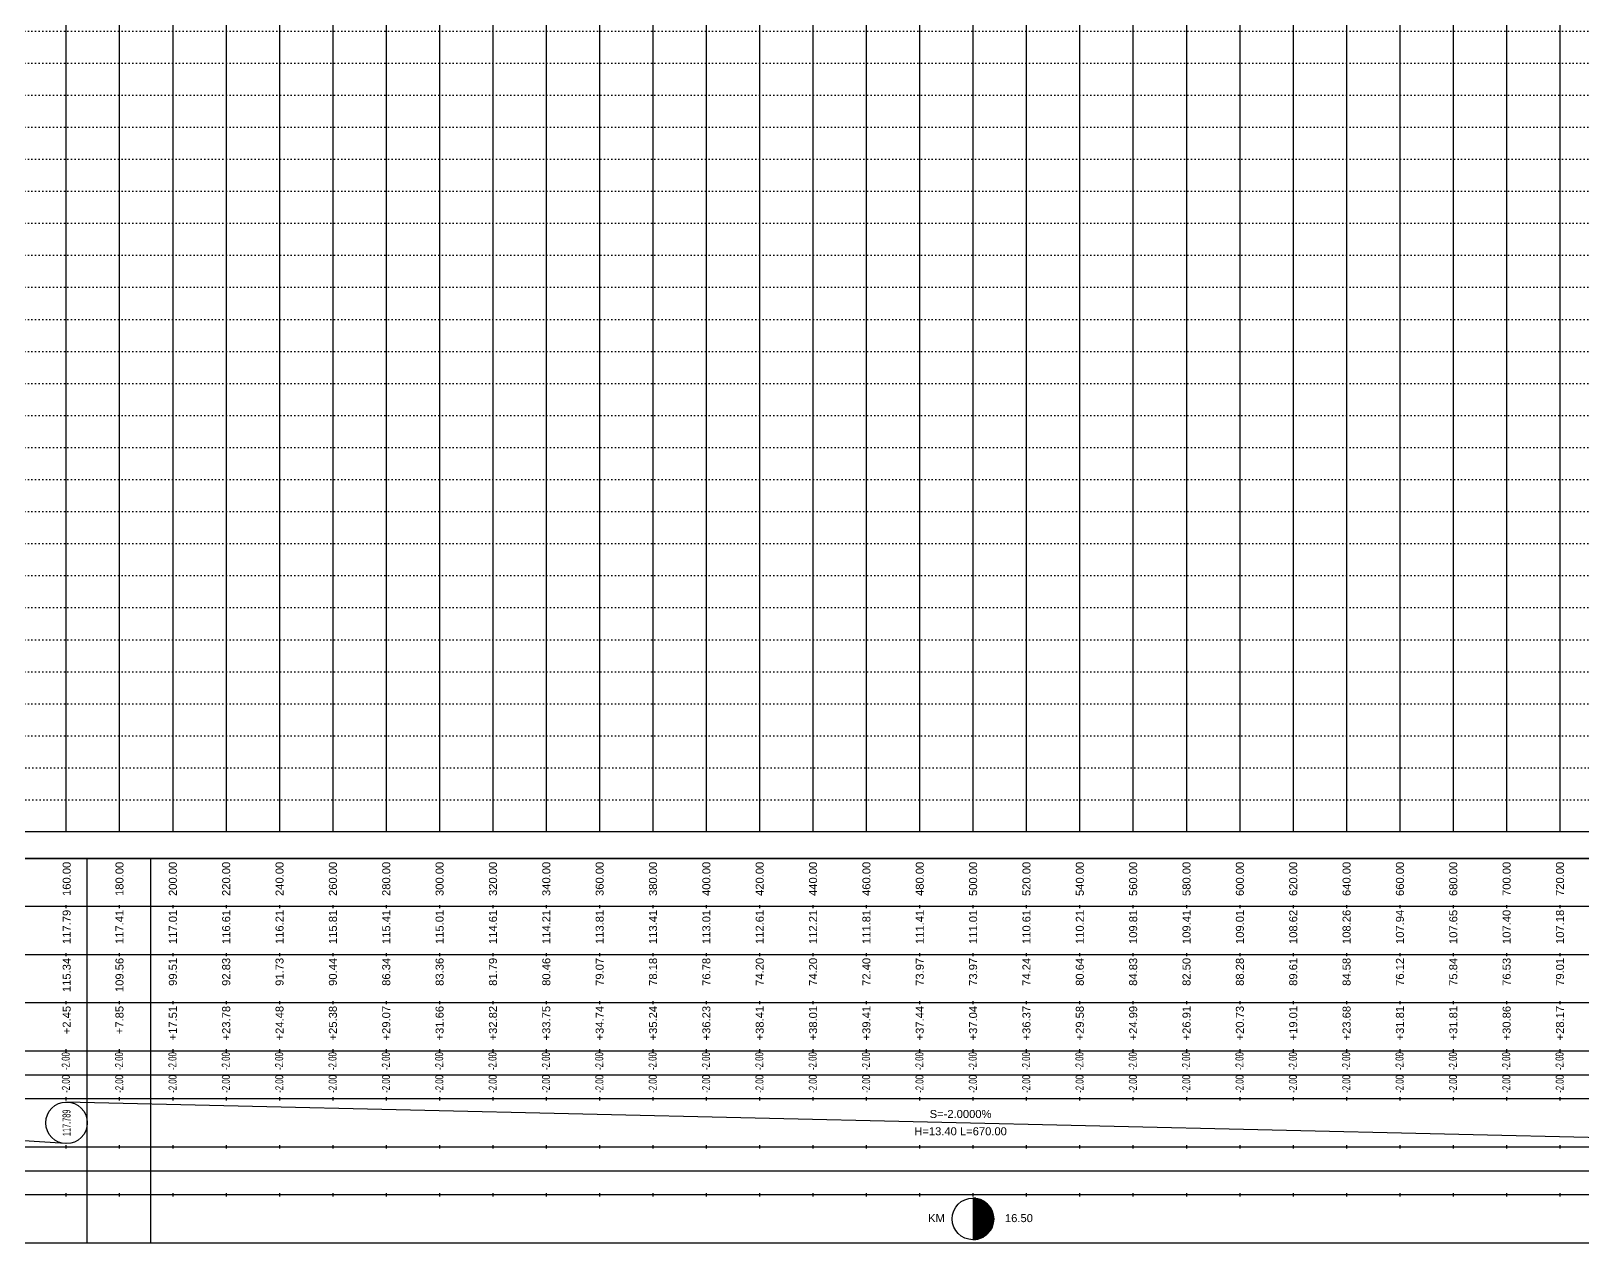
# Model space of a CAD drawing. Header units: millimetres. Extents: x -1499 to 6658, y -12483 to -6008.
# Drawn here: x 5403 to 5985, y -12027 to -11573 of the extents above; entities that cross this region are included whole.
import ezdxf
from ezdxf.enums import TextEntityAlignment as Align

# ---------------------------------------------------------------- set-up
doc = ezdxf.new("R2010")
doc.units = ezdxf.units.MM
doc.linetypes.add('A-DOTLN01H', pattern=[0.125, 0, -0.125])
doc.layers.add('_와꾸', color=7, linetype='Continuous', plot=False)
for name, color, linetype in [('CR-GRID', 56, 'A-DOTLN01H'), ('CZ-TEX2', 3, 'Continuous'), ('기타일반선(가늠)', 1, 'Continuous'), ('수직그리드', 1, 'Continuous'), ('표내용문자', 3, 'Continuous'), ('표보조선', 1, 'Continuous'), ('표주요선', 1, 'Continuous')]:
    doc.layers.add(name, color=color, linetype=linetype)
doc.styles.get("Standard").update_dxf_attribs({"font": 'arial.ttf'})

msp = doc.modelspace()

# ---------------------------------------------------------------- linework, layer by layer
at = {"layer": '_와꾸', "color": 7, "true_color": 0xffffff}
for points in [[(4624.16, -12027.06), (5448.16, -12027.06), (5448.16, -11883.06), (4624.16, -11883.06)], [(5424.16, -12027.06), (6268.16, -12027.06), (6268.16, -11883.06), (5424.16, -11883.06)]]:
    msp.add_lwpolyline(points, close=True, dxfattribs=at)
at = {"layer": 'CR-GRID', "linetype": 'A-DOTLN01H', "ltscale": 10}
for p, q in [((696.16, -11573.06), (6196.16, -11573.06)), ((696.16, -11585.06), (6196.16, -11585.06)), ((696.16, -11597.06), (6196.16, -11597.06)), ((696.16, -11609.06), (6196.16, -11609.06)), ((696.16, -11621.06), (6196.16, -11621.06)), ((696.16, -11633.06), (6196.16, -11633.06)), ((696.16, -11645.06), (6196.16, -11645.06)), ((696.16, -11657.06), (6196.16, -11657.06)), ((696.16, -11669.06), (6196.16, -11669.06)), ((696.16, -11681.06), (6196.16, -11681.06)), ((696.16, -11693.06), (6196.16, -11693.06)), ((696.16, -11705.06), (6196.16, -11705.06)), ((696.16, -11717.06), (6196.16, -11717.06)), ((696.16, -11729.06), (6196.16, -11729.06)), ((696.16, -11741.06), (6196.16, -11741.06)), ((696.16, -11753.06), (6196.16, -11753.06)), ((696.16, -11765.06), (6196.16, -11765.06)), ((696.16, -11777.06), (6196.16, -11777.06)), ((696.16, -11789.06), (6196.16, -11789.06)), ((696.16, -11801.06), (6196.16, -11801.06)), ((696.16, -11813.06), (6196.16, -11813.06)), ((696.16, -11825.06), (6196.16, -11825.06)), ((696.16, -11837.06), (6196.16, -11837.06)), ((236.16, -11849.06), (6196.16, -11849.06)), ((236.16, -11861.06), (6196.16, -11861.06))]:
    msp.add_line(p, q, dxfattribs=at)
at = {"layer": '기타일반선(가늠)'}
msp.add_line((6196.35, -11873.06), (5416.35, -11873.06), dxfattribs=at)
msp.add_line((6196.35, -11873.06), (5416.35, -11873.06), dxfattribs=at)
msp.add_line((6196.35, -11873.06), (5416.35, -11873.06), dxfattribs=at)
at = {"layer": '수직그리드'}
for p, q in [((5416.35, -11174.16), (5416.35, -11873.06)), ((5436.35, -11215.67), (5436.35, -11873.06)), ((5456.35, -11276.02), (5456.35, -11873.06)), ((5476.35, -11316.05), (5476.35, -11873.06)), ((5496.35, -11322.68), (5496.35, -11873.06)), ((5516.35, -11330.45), (5516.35, -11873.06)), ((5876.35, -11335.37), (5876.35, -11873.06)), ((5856.35, -11343.36), (5856.35, -11873.06)), ((5536.35, -11354.99), (5536.35, -11873.06)), ((5816.35, -11364.1), (5816.35, -11873.06)), ((5896.35, -11365.56), (5896.35, -11873.06)), ((5556.35, -11372.92), (5556.35, -11873.06)), ((5836.35, -11378.05), (5836.35, -11873.06)), ((5576.35, -11382.3), (5576.35, -11873.06)), ((5596.35, -11390.31), (5596.35, -11873.06)), ((5796.35, -11389.24), (5796.35, -11873.06)), ((5616.35, -11398.62), (5616.35, -11873.06)), ((5976.35, -11399), (5976.35, -11873.06)), ((5636.35, -11404), (5636.35, -11873.06)), ((5656.35, -11412.38), (5656.35, -11873.06)), ((5956.35, -11413.85), (5956.35, -11873.06)), ((5916.35, -11416.32), (5916.35, -11873.06)), ((5936.35, -11418.01), (5936.35, -11873.06)), ((5676.35, -11427.86), (5676.35, -11873.06)), ((5696.35, -11427.86), (5696.35, -11873.06)), ((5736.35, -11429.24), (5736.35, -11873.06)), ((5756.35, -11429.24), (5756.35, -11873.06)), ((5776.35, -11427.62), (5776.35, -11873.06)), ((5716.35, -11438.66), (5716.35, -11873.06)), ((5416.35, -11873.06), (696.16, -11873.06))]:
    msp.add_line(p, q, dxfattribs=at)
at = {"layer": '표내용문자'}
for p, q in [((5757.43, -12010.33), (5756.35, -12010.33)), ((5756.35, -12010.41), (5757.88, -12010.41)), ((5758.21, -12010.48), (5756.35, -12010.48)), ((5756.35, -12010.56), (5758.5, -12010.56)), ((5758.74, -12010.63), (5756.35, -12010.63)), ((5756.35, -12010.71), (5758.96, -12010.71)), ((5759.17, -12010.78), (5756.35, -12010.78)), ((5756.35, -12010.86), (5759.35, -12010.86)), ((5759.53, -12010.93), (5756.35, -12010.93)), ((5756.35, -12011.01), (5759.69, -12011.01)), ((5759.84, -12011.08), (5756.35, -12011.08)), ((5756.35, -12011.16), (5759.99, -12011.16)), ((5760.13, -12011.23), (5756.35, -12011.23)), ((5756.35, -12011.31), (5760.26, -12011.31)), ((5760.39, -12011.38), (5756.35, -12011.38)), ((5756.35, -12011.46), (5760.51, -12011.46)), ((5760.63, -12011.53), (5756.35, -12011.53)), ((5756.35, -12011.61), (5760.74, -12011.61)), ((5760.85, -12011.68), (5756.35, -12011.68)), ((5756.35, -12011.76), (5760.95, -12011.76)), ((5761.05, -12011.83), (5756.35, -12011.83)), ((5756.35, -12011.91), (5761.15, -12011.91)), ((5761.25, -12011.98), (5756.35, -12011.98)), ((5756.35, -12012.06), (5761.34, -12012.06)), ((5761.43, -12012.13), (5756.35, -12012.13)), ((5756.35, -12012.21), (5761.51, -12012.21)), ((5761.6, -12012.28), (5756.35, -12012.28)), ((5756.35, -12012.36), (5761.68, -12012.36)), ((5761.76, -12012.43), (5756.35, -12012.43)), ((5756.35, -12012.51), (5761.83, -12012.51)), ((5761.91, -12012.58), (5756.35, -12012.58)), ((5756.35, -12012.66), (5761.98, -12012.66)), ((5762.05, -12012.73), (5756.35, -12012.73)), ((5756.35, -12012.81), (5762.12, -12012.81)), ((5762.19, -12012.88), (5756.35, -12012.88)), ((5756.35, -12012.96), (5762.25, -12012.96)), ((5762.32, -12013.03), (5756.35, -12013.03)), ((5756.35, -12013.11), (5762.38, -12013.11)), ((5762.44, -12013.18), (5756.35, -12013.18)), ((5756.35, -12013.26), (5762.5, -12013.26)), ((5762.56, -12013.33), (5756.35, -12013.33)), ((5756.35, -12013.41), (5762.62, -12013.41)), ((5762.67, -12013.48), (5756.35, -12013.48)), ((5756.35, -12013.56), (5762.72, -12013.56)), ((5762.78, -12013.63), (5756.35, -12013.63)), ((5756.35, -12013.71), (5762.83, -12013.71)), ((5762.88, -12013.78), (5756.35, -12013.78)), ((5756.35, -12013.86), (5762.93, -12013.86)), ((5762.97, -12013.93), (5756.35, -12013.93)), ((5756.35, -12014.01), (5763.02, -12014.01)), ((5763.06, -12014.08), (5756.35, -12014.08)), ((5756.35, -12014.16), (5763.11, -12014.16)), ((5763.15, -12014.23), (5756.35, -12014.23)), ((5756.35, -12014.31), (5763.19, -12014.31)), ((5763.23, -12014.38), (5756.35, -12014.38)), ((5756.35, -12014.46), (5763.27, -12014.46)), ((5763.31, -12014.53), (5756.35, -12014.53)), ((5756.35, -12014.61), (5763.35, -12014.61)), ((5763.39, -12014.68), (5756.35, -12014.68)), ((5756.35, -12014.76), (5763.42, -12014.76)), ((5763.46, -12014.83), (5756.35, -12014.83)), ((5756.35, -12014.91), (5763.49, -12014.91)), ((5763.52, -12014.98), (5756.35, -12014.98)), ((5756.35, -12015.06), (5763.55, -12015.06)), ((5763.58, -12015.13), (5756.35, -12015.13)), ((5756.35, -12015.21), (5763.61, -12015.21)), ((5763.64, -12015.28), (5756.35, -12015.28)), ((5756.35, -12015.36), (5763.67, -12015.36)), ((5763.7, -12015.43), (5756.35, -12015.43)), ((5756.35, -12015.51), (5763.72, -12015.51)), ((5763.75, -12015.58), (5756.35, -12015.58)), ((5756.35, -12015.66), (5763.77, -12015.66)), ((5763.8, -12015.73), (5756.35, -12015.73)), ((5756.35, -12015.81), (5763.82, -12015.81)), ((5763.84, -12015.88), (5756.35, -12015.88)), ((5756.35, -12015.96), (5763.86, -12015.96)), ((5763.89, -12016.03), (5756.35, -12016.03)), ((5756.35, -12016.11), (5763.91, -12016.11)), ((5763.92, -12016.18), (5756.35, -12016.18)), ((5756.35, -12016.26), (5763.94, -12016.26)), ((5763.96, -12016.33), (5756.35, -12016.33)), ((5756.35, -12016.41), (5763.98, -12016.41)), ((5763.99, -12016.48), (5756.35, -12016.48)), ((5756.35, -12016.56), (5764.01, -12016.56)), ((5764.02, -12016.63), (5756.35, -12016.63)), ((5756.35, -12016.71), (5764.04, -12016.71)), ((5764.05, -12016.78), (5756.35, -12016.78)), ((5756.35, -12016.86), (5764.06, -12016.86)), ((5764.07, -12016.93), (5756.35, -12016.93)), ((5756.35, -12017.01), (5764.08, -12017.01)), ((5764.09, -12017.08), (5756.35, -12017.08)), ((5756.35, -12017.16), (5764.1, -12017.16)), ((5764.11, -12017.23), (5756.35, -12017.23)), ((5756.35, -12017.31), (5764.12, -12017.31)), ((5764.12, -12017.38), (5756.35, -12017.38)), ((5756.35, -12017.46), (5764.13, -12017.46)), ((5764.14, -12017.53), (5756.35, -12017.53)), ((5756.35, -12017.61), (5764.14, -12017.61)), ((5764.14, -12017.68), (5756.35, -12017.68)), ((5756.35, -12017.76), (5764.15, -12017.76)), ((5764.15, -12017.83), (5756.35, -12017.83)), ((5756.35, -12017.91), (5764.15, -12017.91)), ((5764.15, -12017.98), (5756.35, -12017.98)), ((5764.15, -12018.06), (5756.35, -12018.06)), ((5756.35, -12018.06), (5764.15, -12018.06)), ((5756.35, -12018.13), (5764.15, -12018.13)), ((5764.15, -12018.21), (5756.35, -12018.21)), ((5756.35, -12018.28), (5764.15, -12018.28)), ((5764.15, -12018.36), (5756.35, -12018.36)), ((5756.35, -12018.43), (5764.14, -12018.43)), ((5764.14, -12018.51), (5756.35, -12018.51)), ((5756.35, -12018.58), (5764.14, -12018.58)), ((5764.13, -12018.66), (5756.35, -12018.66)), ((5756.35, -12018.73), (5764.12, -12018.73)), ((5764.12, -12018.81), (5756.35, -12018.81)), ((5756.35, -12018.88), (5764.11, -12018.88)), ((5764.1, -12018.96), (5756.35, -12018.96)), ((5756.35, -12019.03), (5764.09, -12019.03)), ((5764.08, -12019.11), (5756.35, -12019.11)), ((5756.35, -12019.18), (5764.07, -12019.18)), ((5764.06, -12019.26), (5756.35, -12019.26)), ((5756.35, -12019.33), (5764.05, -12019.33)), ((5764.04, -12019.41), (5756.35, -12019.41)), ((5756.35, -12019.48), (5764.02, -12019.48)), ((5764.01, -12019.56), (5756.35, -12019.56)), ((5756.35, -12019.63), (5763.99, -12019.63)), ((5763.98, -12019.71), (5756.35, -12019.71)), ((5756.35, -12019.78), (5763.96, -12019.78)), ((5763.94, -12019.86), (5756.35, -12019.86)), ((5756.35, -12019.93), (5763.92, -12019.93)), ((5763.91, -12020.01), (5756.35, -12020.01)), ((5756.35, -12020.08), (5763.89, -12020.08)), ((5763.86, -12020.16), (5756.35, -12020.16)), ((5756.35, -12020.23), (5763.84, -12020.23)), ((5763.82, -12020.31), (5756.35, -12020.31)), ((5756.35, -12020.38), (5763.8, -12020.38)), ((5763.77, -12020.46), (5756.35, -12020.46)), ((5756.35, -12020.53), (5763.75, -12020.53)), ((5763.72, -12020.61), (5756.35, -12020.61)), ((5756.35, -12020.68), (5763.7, -12020.68)), ((5763.67, -12020.76), (5756.35, -12020.76)), ((5756.35, -12020.83), (5763.64, -12020.83)), ((5763.61, -12020.91), (5756.35, -12020.91)), ((5756.35, -12020.98), (5763.58, -12020.98)), ((5763.55, -12021.06), (5756.35, -12021.06)), ((5756.35, -12021.13), (5763.52, -12021.13)), ((5763.49, -12021.21), (5756.35, -12021.21)), ((5756.35, -12021.28), (5763.46, -12021.28)), ((5763.42, -12021.36), (5756.35, -12021.36)), ((5756.35, -12021.43), (5763.39, -12021.43)), ((5763.35, -12021.51), (5756.35, -12021.51)), ((5756.35, -12021.58), (5763.31, -12021.58)), ((5763.27, -12021.66), (5756.35, -12021.66)), ((5756.35, -12021.73), (5763.23, -12021.73)), ((5763.19, -12021.81), (5756.35, -12021.81)), ((5756.35, -12021.88), (5763.15, -12021.88)), ((5763.11, -12021.96), (5756.35, -12021.96)), ((5756.35, -12022.03), (5763.06, -12022.03)), ((5763.02, -12022.11), (5756.35, -12022.11)), ((5756.35, -12022.18), (5762.97, -12022.18)), ((5762.93, -12022.26), (5756.35, -12022.26)), ((5756.35, -12022.33), (5762.88, -12022.33)), ((5762.83, -12022.41), (5756.35, -12022.41)), ((5756.35, -12022.48), (5762.78, -12022.48)), ((5762.72, -12022.56), (5756.35, -12022.56)), ((5756.35, -12022.63), (5762.67, -12022.63)), ((5762.62, -12022.71), (5756.35, -12022.71)), ((5756.35, -12022.78), (5762.56, -12022.78)), ((5762.5, -12022.86), (5756.35, -12022.86)), ((5756.35, -12022.93), (5762.44, -12022.93)), ((5762.38, -12023.01), (5756.35, -12023.01)), ((5756.35, -12023.08), (5762.32, -12023.08)), ((5762.25, -12023.16), (5756.35, -12023.16)), ((5756.35, -12023.23), (5762.19, -12023.23)), ((5762.12, -12023.31), (5756.35, -12023.31)), ((5756.35, -12023.38), (5762.05, -12023.38)), ((5761.98, -12023.46), (5756.35, -12023.46)), ((5756.35, -12023.53), (5761.91, -12023.53)), ((5761.83, -12023.61), (5756.35, -12023.61)), ((5756.35, -12023.68), (5761.76, -12023.68)), ((5761.68, -12023.76), (5756.35, -12023.76)), ((5756.35, -12023.83), (5761.6, -12023.83)), ((5761.51, -12023.91), (5756.35, -12023.91)), ((5756.35, -12023.98), (5761.43, -12023.98)), ((5761.34, -12024.06), (5756.35, -12024.06)), ((5756.35, -12024.13), (5761.25, -12024.13)), ((5761.15, -12024.21), (5756.35, -12024.21)), ((5756.35, -12024.28), (5761.05, -12024.28)), ((5760.95, -12024.36), (5756.35, -12024.36)), ((5756.35, -12024.43), (5760.85, -12024.43)), ((5760.74, -12024.51), (5756.35, -12024.51)), ((5756.35, -12024.58), (5760.63, -12024.58)), ((5760.51, -12024.66), (5756.35, -12024.66)), ((5756.35, -12024.73), (5760.39, -12024.73)), ((5760.26, -12024.81), (5756.35, -12024.81)), ((5756.35, -12024.88), (5760.13, -12024.88)), ((5759.99, -12024.96), (5756.35, -12024.96)), ((5756.35, -12025.03), (5759.84, -12025.03)), ((5759.69, -12025.11), (5756.35, -12025.11)), ((5756.35, -12025.18), (5759.53, -12025.18)), ((5759.35, -12025.26), (5756.35, -12025.26)), ((5756.35, -12025.33), (5759.17, -12025.33)), ((5758.96, -12025.41), (5756.35, -12025.41)), ((5756.35, -12025.48), (5758.74, -12025.48)), ((5758.5, -12025.56), (5756.35, -12025.56)), ((5756.35, -12025.63), (5758.21, -12025.63)), ((5757.88, -12025.71), (5756.35, -12025.71)), ((5756.35, -12025.78), (5757.43, -12025.78))]:
    msp.add_line(p, q, dxfattribs=at)
msp.add_circle((5756.35, -12018.06), 7.8, dxfattribs=at)
at = {"layer": '표보조선'}
for p, q in [((5416.35, -11900.46), (5416.35, -11901.66)), ((5416.35, -11900.46), (5416.35, -11901.66)), ((5436.35, -11900.46), (5436.35, -11901.66)), ((5456.35, -11900.46), (5456.35, -11901.66)), ((5476.35, -11900.46), (5476.35, -11901.66)), ((5496.35, -11900.46), (5496.35, -11901.66)), ((5516.35, -11900.46), (5516.35, -11901.66)), ((5536.35, -11900.46), (5536.35, -11901.66)), ((5556.35, -11900.46), (5556.35, -11901.66)), ((5576.35, -11900.46), (5576.35, -11901.66)), ((5596.35, -11900.46), (5596.35, -11901.66)), ((5616.35, -11900.46), (5616.35, -11901.66)), ((5636.35, -11900.46), (5636.35, -11901.66)), ((5656.35, -11900.46), (5656.35, -11901.66)), ((5676.35, -11900.46), (5676.35, -11901.66)), ((5696.35, -11900.46), (5696.35, -11901.66)), ((5716.35, -11900.46), (5716.35, -11901.66)), ((5736.35, -11900.46), (5736.35, -11901.66)), ((5756.35, -11900.46), (5756.35, -11901.66)), ((5776.35, -11900.46), (5776.35, -11901.66)), ((5796.35, -11900.46), (5796.35, -11901.66)), ((5816.35, -11900.46), (5816.35, -11901.66)), ((5836.35, -11900.46), (5836.35, -11901.66)), ((5856.35, -11900.46), (5856.35, -11901.66)), ((5876.35, -11900.46), (5876.35, -11901.66)), ((5896.35, -11900.46), (5896.35, -11901.66)), ((5916.35, -11900.46), (5916.35, -11901.66)), ((5936.35, -11900.46), (5936.35, -11901.66)), ((5956.35, -11900.46), (5956.35, -11901.66)), ((5976.35, -11900.46), (5976.35, -11901.66)), ((5416.35, -11918.46), (5416.35, -11919.66)), ((5416.35, -11918.46), (5416.35, -11919.66)), ((5436.35, -11918.46), (5436.35, -11919.66)), ((5456.35, -11918.46), (5456.35, -11919.66)), ((5476.35, -11918.46), (5476.35, -11919.66)), ((5496.35, -11918.46), (5496.35, -11919.66)), ((5516.35, -11918.46), (5516.35, -11919.66)), ((5536.35, -11918.46), (5536.35, -11919.66)), ((5556.35, -11918.46), (5556.35, -11919.66)), ((5576.35, -11918.46), (5576.35, -11919.66)), ((5596.35, -11918.46), (5596.35, -11919.66)), ((5616.35, -11918.46), (5616.35, -11919.66)), ((5636.35, -11918.46), (5636.35, -11919.66)), ((5656.35, -11918.46), (5656.35, -11919.66)), ((5676.35, -11918.46), (5676.35, -11919.66)), ((5696.35, -11918.46), (5696.35, -11919.66)), ((5716.35, -11918.46), (5716.35, -11919.66)), ((5736.35, -11918.46), (5736.35, -11919.66)), ((5756.35, -11918.46), (5756.35, -11919.66)), ((5776.35, -11918.46), (5776.35, -11919.66)), ((5796.35, -11918.46), (5796.35, -11919.66)), ((5816.35, -11918.46), (5816.35, -11919.66)), ((5836.35, -11918.46), (5836.35, -11919.66)), ((5856.35, -11918.46), (5856.35, -11919.66)), ((5876.35, -11918.46), (5876.35, -11919.66)), ((5896.35, -11918.46), (5896.35, -11919.66)), ((5916.35, -11918.46), (5916.35, -11919.66)), ((5936.35, -11918.46), (5936.35, -11919.66)), ((5956.35, -11918.46), (5956.35, -11919.66)), ((5976.35, -11918.46), (5976.35, -11919.66)), ((5416.35, -11936.46), (5416.35, -11937.66)), ((5416.35, -11936.46), (5416.35, -11937.66)), ((5436.35, -11936.46), (5436.35, -11937.66)), ((5456.35, -11936.46), (5456.35, -11937.66)), ((5476.35, -11936.46), (5476.35, -11937.66)), ((5496.35, -11936.46), (5496.35, -11937.66)), ((5516.35, -11936.46), (5516.35, -11937.66)), ((5536.35, -11936.46), (5536.35, -11937.66)), ((5556.35, -11936.46), (5556.35, -11937.66)), ((5576.35, -11936.46), (5576.35, -11937.66)), ((5596.35, -11936.46), (5596.35, -11937.66)), ((5616.35, -11936.46), (5616.35, -11937.66)), ((5636.35, -11936.46), (5636.35, -11937.66)), ((5656.35, -11936.46), (5656.35, -11937.66)), ((5676.35, -11936.46), (5676.35, -11937.66)), ((5696.35, -11936.46), (5696.35, -11937.66)), ((5716.35, -11936.46), (5716.35, -11937.66)), ((5736.35, -11936.46), (5736.35, -11937.66)), ((5756.35, -11936.46), (5756.35, -11937.66)), ((5776.35, -11936.46), (5776.35, -11937.66)), ((5796.35, -11936.46), (5796.35, -11937.66)), ((5816.35, -11936.46), (5816.35, -11937.66)), ((5836.35, -11936.46), (5836.35, -11937.66)), ((5856.35, -11936.46), (5856.35, -11937.66)), ((5876.35, -11936.46), (5876.35, -11937.66)), ((5896.35, -11936.46), (5896.35, -11937.66)), ((5916.35, -11936.46), (5916.35, -11937.66)), ((5936.35, -11936.46), (5936.35, -11937.66)), ((5956.35, -11936.46), (5956.35, -11937.66)), ((5976.35, -11936.46), (5976.35, -11937.66)), ((5416.35, -11954.46), (5416.35, -11955.66)), ((5416.35, -11954.46), (5416.35, -11955.66)), ((5436.35, -11954.46), (5436.35, -11955.66)), ((5456.35, -11954.46), (5456.35, -11955.66)), ((5476.35, -11954.46), (5476.35, -11955.66)), ((5496.35, -11954.46), (5496.35, -11955.66)), ((5516.35, -11954.46), (5516.35, -11955.66)), ((5536.35, -11954.46), (5536.35, -11955.66)), ((5556.35, -11954.46), (5556.35, -11955.66)), ((5576.35, -11954.46), (5576.35, -11955.66)), ((5596.35, -11954.46), (5596.35, -11955.66)), ((5616.35, -11954.46), (5616.35, -11955.66)), ((5636.35, -11954.46), (5636.35, -11955.66)), ((5656.35, -11954.46), (5656.35, -11955.66)), ((5676.35, -11954.46), (5676.35, -11955.66)), ((5696.35, -11954.46), (5696.35, -11955.66)), ((5716.35, -11954.46), (5716.35, -11955.66)), ((5736.35, -11954.46), (5736.35, -11955.66)), ((5756.35, -11954.46), (5756.35, -11955.66)), ((5776.35, -11954.46), (5776.35, -11955.66)), ((5796.35, -11954.46), (5796.35, -11955.66)), ((5816.35, -11954.46), (5816.35, -11955.66)), ((5836.35, -11954.46), (5836.35, -11955.66)), ((5856.35, -11954.46), (5856.35, -11955.66)), ((5876.35, -11954.46), (5876.35, -11955.66)), ((5896.35, -11954.46), (5896.35, -11955.66)), ((5916.35, -11954.46), (5916.35, -11955.66)), ((5936.35, -11954.46), (5936.35, -11955.66)), ((5956.35, -11954.46), (5956.35, -11955.66)), ((5976.35, -11954.46), (5976.35, -11955.66)), ((5416.35, -11972.46), (5416.35, -11973.66)), ((5416.35, -11972.46), (5416.35, -11973.66)), ((5436.35, -11972.46), (5436.35, -11973.66)), ((5456.35, -11972.46), (5456.35, -11973.66)), ((5476.35, -11972.46), (5476.35, -11973.66)), ((5496.35, -11972.46), (5496.35, -11973.66)), ((5516.35, -11972.46), (5516.35, -11973.66)), ((5536.35, -11972.46), (5536.35, -11973.66)), ((5556.35, -11972.46), (5556.35, -11973.66)), ((5576.35, -11972.46), (5576.35, -11973.66)), ((5596.35, -11972.46), (5596.35, -11973.66)), ((5616.35, -11972.46), (5616.35, -11973.66)), ((5636.35, -11972.46), (5636.35, -11973.66)), ((5656.35, -11972.46), (5656.35, -11973.66)), ((5676.35, -11972.46), (5676.35, -11973.66)), ((5696.35, -11972.46), (5696.35, -11973.66)), ((5716.35, -11972.46), (5716.35, -11973.66)), ((5736.35, -11972.46), (5736.35, -11973.66)), ((5756.35, -11972.46), (5756.35, -11973.66)), ((5776.35, -11972.46), (5776.35, -11973.66)), ((5796.35, -11972.46), (5796.35, -11973.66)), ((5816.35, -11972.46), (5816.35, -11973.66)), ((5836.35, -11972.46), (5836.35, -11973.66)), ((5856.35, -11972.46), (5856.35, -11973.66)), ((5876.35, -11972.46), (5876.35, -11973.66)), ((5896.35, -11972.46), (5896.35, -11973.66)), ((5916.35, -11972.46), (5916.35, -11973.66)), ((5936.35, -11972.46), (5936.35, -11973.66)), ((5956.35, -11972.46), (5956.35, -11973.66)), ((5976.35, -11972.46), (5976.35, -11973.66)), ((5416.35, -11989.86), (5181.16, -11974.26)), ((6086.35, -11989.86), (5416.35, -11974.26)), ((5416.35, -11990.46), (5416.35, -11991.66)), ((5416.35, -11990.46), (5416.35, -11991.66)), ((5416.35, -11990.46), (5416.35, -11991.66)), ((5436.35, -11990.46), (5436.35, -11991.66)), ((5456.35, -11990.46), (5456.35, -11991.66)), ((5476.35, -11990.46), (5476.35, -11991.66)), ((5496.35, -11990.46), (5496.35, -11991.66)), ((5516.35, -11990.46), (5516.35, -11991.66)), ((5536.35, -11990.46), (5536.35, -11991.66)), ((5556.35, -11990.46), (5556.35, -11991.66)), ((5576.35, -11990.46), (5576.35, -11991.66)), ((5596.35, -11990.46), (5596.35, -11991.66)), ((5616.35, -11990.46), (5616.35, -11991.66)), ((5636.35, -11990.46), (5636.35, -11991.66)), ((5656.35, -11990.46), (5656.35, -11991.66)), ((5676.35, -11990.46), (5676.35, -11991.66)), ((5696.35, -11990.46), (5696.35, -11991.66)), ((5716.35, -11990.46), (5716.35, -11991.66)), ((5736.35, -11990.46), (5736.35, -11991.66)), ((5756.35, -11990.46), (5756.35, -11991.66)), ((5776.35, -11990.46), (5776.35, -11991.66)), ((5796.35, -11990.46), (5796.35, -11991.66)), ((5816.35, -11990.46), (5816.35, -11991.66)), ((5836.35, -11990.46), (5836.35, -11991.66)), ((5856.35, -11990.46), (5856.35, -11991.66)), ((5876.35, -11990.46), (5876.35, -11991.66)), ((5896.35, -11990.46), (5896.35, -11991.66)), ((5916.35, -11990.46), (5916.35, -11991.66)), ((5936.35, -11990.46), (5936.35, -11991.66)), ((5956.35, -11990.46), (5956.35, -11991.66)), ((5976.35, -11990.46), (5976.35, -11991.66)), ((4143.73, -12000.06), (5416.35, -12000.06)), ((5416.35, -12000.06), (6565.77, -12000.06)), ((5416.35, -12008.46), (5416.35, -12009.66)), ((5416.35, -12008.46), (5416.35, -12009.66)), ((5416.35, -12008.46), (5416.35, -12009.66)), ((5436.35, -12008.46), (5436.35, -12009.66)), ((5456.35, -12008.46), (5456.35, -12009.66)), ((5476.35, -12008.46), (5476.35, -12009.66)), ((5496.35, -12008.46), (5496.35, -12009.66)), ((5516.35, -12008.46), (5516.35, -12009.66)), ((5536.35, -12008.46), (5536.35, -12009.66)), ((5556.35, -12008.46), (5556.35, -12009.66)), ((5576.35, -12008.46), (5576.35, -12009.66)), ((5596.35, -12008.46), (5596.35, -12009.66)), ((5616.35, -12008.46), (5616.35, -12009.66)), ((5636.35, -12008.46), (5636.35, -12009.66)), ((5656.35, -12008.46), (5656.35, -12009.66)), ((5676.35, -12008.46), (5676.35, -12009.66)), ((5696.35, -12008.46), (5696.35, -12009.66)), ((5716.35, -12008.46), (5716.35, -12009.66)), ((5736.35, -12008.46), (5736.35, -12009.66)), ((5756.35, -12008.46), (5756.35, -12009.66)), ((5776.35, -12008.46), (5776.35, -12009.66)), ((5796.35, -12008.46), (5796.35, -12009.66)), ((5816.35, -12008.46), (5816.35, -12009.66)), ((5836.35, -12008.46), (5836.35, -12009.66)), ((5856.35, -12008.46), (5856.35, -12009.66)), ((5876.35, -12008.46), (5876.35, -12009.66)), ((5896.35, -12008.46), (5896.35, -12009.66)), ((5916.35, -12008.46), (5916.35, -12009.66)), ((5936.35, -12008.46), (5936.35, -12009.66)), ((5956.35, -12008.46), (5956.35, -12009.66)), ((5976.35, -12008.46), (5976.35, -12009.66))]:
    msp.add_line(p, q, dxfattribs=at)
msp.add_circle((5416.55, -11982.06), 7.8, dxfattribs=at)
at = {"layer": '표주요선'}
for p, q in [((224.16, -11883.06), (5416.35, -11883.06)), ((5416.35, -11883.06), (6656.35, -11883.06)), ((5416.35, -11901.06), (224.16, -11901.06)), ((6656.35, -11901.06), (5416.35, -11901.06)), ((224.16, -11919.06), (5416.35, -11919.06)), ((5416.35, -11919.06), (6656.35, -11919.06)), ((5416.35, -11937.06), (224.16, -11937.06)), ((6656.35, -11937.06), (5416.35, -11937.06)), ((224.16, -11955.06), (5416.35, -11955.06)), ((5416.35, -11955.06), (6656.35, -11955.06)), ((224.16, -11964.06), (5416.35, -11964.06)), ((5416.35, -11964.06), (6656.35, -11964.06)), ((5416.35, -11973.06), (224.16, -11973.06)), ((6656.35, -11973.06), (5416.35, -11973.06)), ((224.16, -11991.06), (5416.35, -11991.06)), ((5416.35, -11991.06), (6656.35, -11991.06)), ((5416.35, -12009.06), (224.16, -12009.06)), ((6656.35, -12009.06), (5416.35, -12009.06)), ((224.16, -12027.06), (5416.35, -12027.06)), ((5416.35, -12027.06), (6656.35, -12027.06))]:
    msp.add_line(p, q, dxfattribs=at)

# ---------------------------------------------------------------- texts
at = {"layer": 'CZ-TEX2', "width": 0.7}
for p in [(5417.76, -11955.58), (5437.76, -11955.58), (5457.76, -11955.58), (5477.76, -11955.58), (5497.76, -11955.58), (5517.76, -11955.58), (5537.76, -11955.58), (5557.76, -11955.58), (5577.76, -11955.58), (5597.76, -11955.58), (5617.76, -11955.58), (5637.76, -11955.58), (5657.76, -11955.58), (5677.76, -11955.58), (5697.76, -11955.58), (5717.76, -11955.58), (5737.76, -11955.58), (5757.76, -11955.58), (5777.76, -11955.58), (5797.76, -11955.58), (5817.76, -11955.58), (5837.76, -11955.58), (5857.76, -11955.58), (5877.76, -11955.58), (5897.76, -11955.58), (5917.76, -11955.58), (5937.76, -11955.58), (5957.76, -11955.58), (5977.76, -11955.58), (5417.81, -11964.14), (5437.81, -11964.14), (5457.81, -11964.14), (5477.81, -11964.14), (5497.81, -11964.14), (5517.81, -11964.14), (5537.81, -11964.14), (5557.81, -11964.14), (5577.81, -11964.14), (5597.81, -11964.14), (5617.81, -11964.14), (5637.81, -11964.14), (5657.81, -11964.14), (5677.81, -11964.14), (5697.81, -11964.14), (5717.81, -11964.14), (5737.81, -11964.14), (5757.81, -11964.14), (5777.81, -11964.14), (5797.81, -11964.14), (5817.81, -11964.14), (5837.81, -11964.14), (5857.81, -11964.14), (5877.81, -11964.14), (5897.81, -11964.14), (5917.81, -11964.14), (5937.81, -11964.14), (5957.81, -11964.14), (5977.81, -11964.14)]:
    msp.add_text('-2.00', height=3, rotation=90, dxfattribs=at).set_placement(p, align=Align.RIGHT)
at = {"layer": '표내용문자'}
for s, p in [('160.00', (5418.11, -11884.26)), ('180.00', (5437.91, -11884.26)), ('200.00', (5457.91, -11884.26)), ('220.00', (5477.91, -11884.26)), ('240.00', (5497.91, -11884.26)), ('260.00', (5517.91, -11884.26)), ('280.00', (5537.91, -11884.26)), ('300.00', (5557.91, -11884.26)), ('320.00', (5577.91, -11884.26)), ('340.00', (5597.91, -11884.26)), ('360.00', (5617.91, -11884.26)), ('380.00', (5637.91, -11884.26)), ('400.00', (5657.91, -11884.26)), ('420.00', (5677.91, -11884.26)), ('440.00', (5697.91, -11884.26)), ('460.00', (5717.91, -11884.26)), ('480.00', (5737.91, -11884.26)), ('500.00', (5757.91, -11884.26)), ('520.00', (5777.91, -11884.26)), ('540.00', (5797.91, -11884.26)), ('560.00', (5817.91, -11884.26)), ('580.00', (5837.91, -11884.26)), ('600.00', (5857.91, -11884.26)), ('620.00', (5877.91, -11884.26)), ('640.00', (5897.91, -11884.26)), ('660.00', (5917.91, -11884.26)), ('680.00', (5937.91, -11884.26)), ('700.00', (5957.91, -11884.26)), ('720.00', (5977.91, -11884.26)), ('117.79', (5418.11, -11902.26)), ('117.41', (5437.91, -11902.26)), ('117.01', (5457.91, -11902.26)), ('116.61', (5477.91, -11902.26)), ('116.21', (5497.91, -11902.26)), ('115.81', (5517.91, -11902.26)), ('115.41', (5537.91, -11902.26)), ('115.01', (5557.91, -11902.26)), ('114.61', (5577.91, -11902.26)), ('114.21', (5597.91, -11902.26)), ('113.81', (5617.91, -11902.26)), ('113.41', (5637.91, -11902.26)), ('113.01', (5657.91, -11902.26)), ('112.61', (5677.91, -11902.26)), ('112.21', (5697.91, -11902.26)), ('111.81', (5717.91, -11902.26)), ('111.41', (5737.91, -11902.26)), ('111.01', (5757.91, -11902.26)), ('110.61', (5777.91, -11902.26)), ('110.21', (5797.91, -11902.26)), ('109.81', (5817.91, -11902.26)), ('109.41', (5837.91, -11902.26)), ('109.01', (5857.91, -11902.26)), ('108.62', (5877.91, -11902.26)), ('108.26', (5897.91, -11902.26)), ('107.94', (5917.91, -11902.26)), ('107.65', (5937.91, -11902.26)), ('107.40', (5957.91, -11902.26)), ('107.18', (5977.91, -11902.26)), ('115.34', (5418.11, -11920.26)), ('109.56', (5437.91, -11920.26)), ('99.51', (5457.91, -11920.26)), ('92.83', (5477.91, -11920.26)), ('91.73', (5497.91, -11920.26)), ('90.44', (5517.91, -11920.26)), ('86.34', (5537.91, -11920.26)), ('83.36', (5557.91, -11920.26)), ('81.79', (5577.91, -11920.26)), ('80.46', (5597.91, -11920.26)), ('79.07', (5617.91, -11920.26)), ('78.18', (5637.91, -11920.26)), ('76.78', (5657.91, -11920.26)), ('74.20', (5677.91, -11920.26)), ('74.20', (5697.91, -11920.26)), ('72.40', (5717.91, -11920.26)), ('73.97', (5737.91, -11920.26)), ('73.97', (5757.91, -11920.26)), ('74.24', (5777.91, -11920.26)), ('80.64', (5797.91, -11920.26)), ('84.83', (5817.91, -11920.26)), ('82.50', (5837.91, -11920.26)), ('88.28', (5857.91, -11920.26)), ('89.61', (5877.91, -11920.26)), ('84.58', (5897.91, -11920.26)), ('76.12', (5917.91, -11920.26)), ('75.84', (5937.91, -11920.26)), ('76.53', (5957.91, -11920.26)), ('79.01', (5977.91, -11920.26)), ('+2.45', (5418.11, -11938.26)), ('+7.85', (5437.91, -11938.26)), ('+17.51', (5457.91, -11938.26)), ('+23.78', (5477.91, -11938.26)), ('+24.48', (5497.91, -11938.26)), ('+25.38', (5517.91, -11938.26)), ('+29.07', (5537.91, -11938.26)), ('+31.66', (5557.91, -11938.26)), ('+32.82', (5577.91, -11938.26)), ('+33.75', (5597.91, -11938.26)), ('+34.74', (5617.91, -11938.26)), ('+35.24', (5637.91, -11938.26)), ('+36.23', (5657.91, -11938.26)), ('+38.41', (5677.91, -11938.26)), ('+38.01', (5697.91, -11938.26)), ('+39.41', (5717.91, -11938.26)), ('+37.44', (5737.91, -11938.26)), ('+37.04', (5757.91, -11938.26)), ('+36.37', (5777.91, -11938.26)), ('+29.58', (5797.91, -11938.26)), ('+24.99', (5817.91, -11938.26)), ('+26.91', (5837.91, -11938.26)), ('+20.73', (5857.91, -11938.26)), ('+19.01', (5877.91, -11938.26)), ('+23.68', (5897.91, -11938.26)), ('+31.81', (5917.91, -11938.26)), ('+31.81', (5937.91, -11938.26)), ('+30.86', (5957.91, -11938.26)), ('+28.17', (5977.91, -11938.26))]:
    msp.add_text(s, height=3, rotation=90, dxfattribs=at).set_placement(p, align=Align.RIGHT)
at = {"layer": '표내용문자', "width": 0.6}
msp.add_text('117.789', height=3, rotation=90, dxfattribs=at).set_placement((5418.05, -11982.06), align=Align.CENTER)
at = {"layer": '표내용문자'}
for s, p in [('S=-2.0000%', (5751.71, -11980.24)), ('H=13.40 L=670.00', (5751.71, -11986.73))]:
    msp.add_text(s, height=3, dxfattribs=at).set_placement(p, align=Align.CENTER)
for s, p in [('KM', (5739.55, -12019.26)), ('16.50', (5768.35, -12019.26))]:
    msp.add_text(s, height=3, dxfattribs=at).set_placement(p)

doc.saveas('drawing.dxf')
